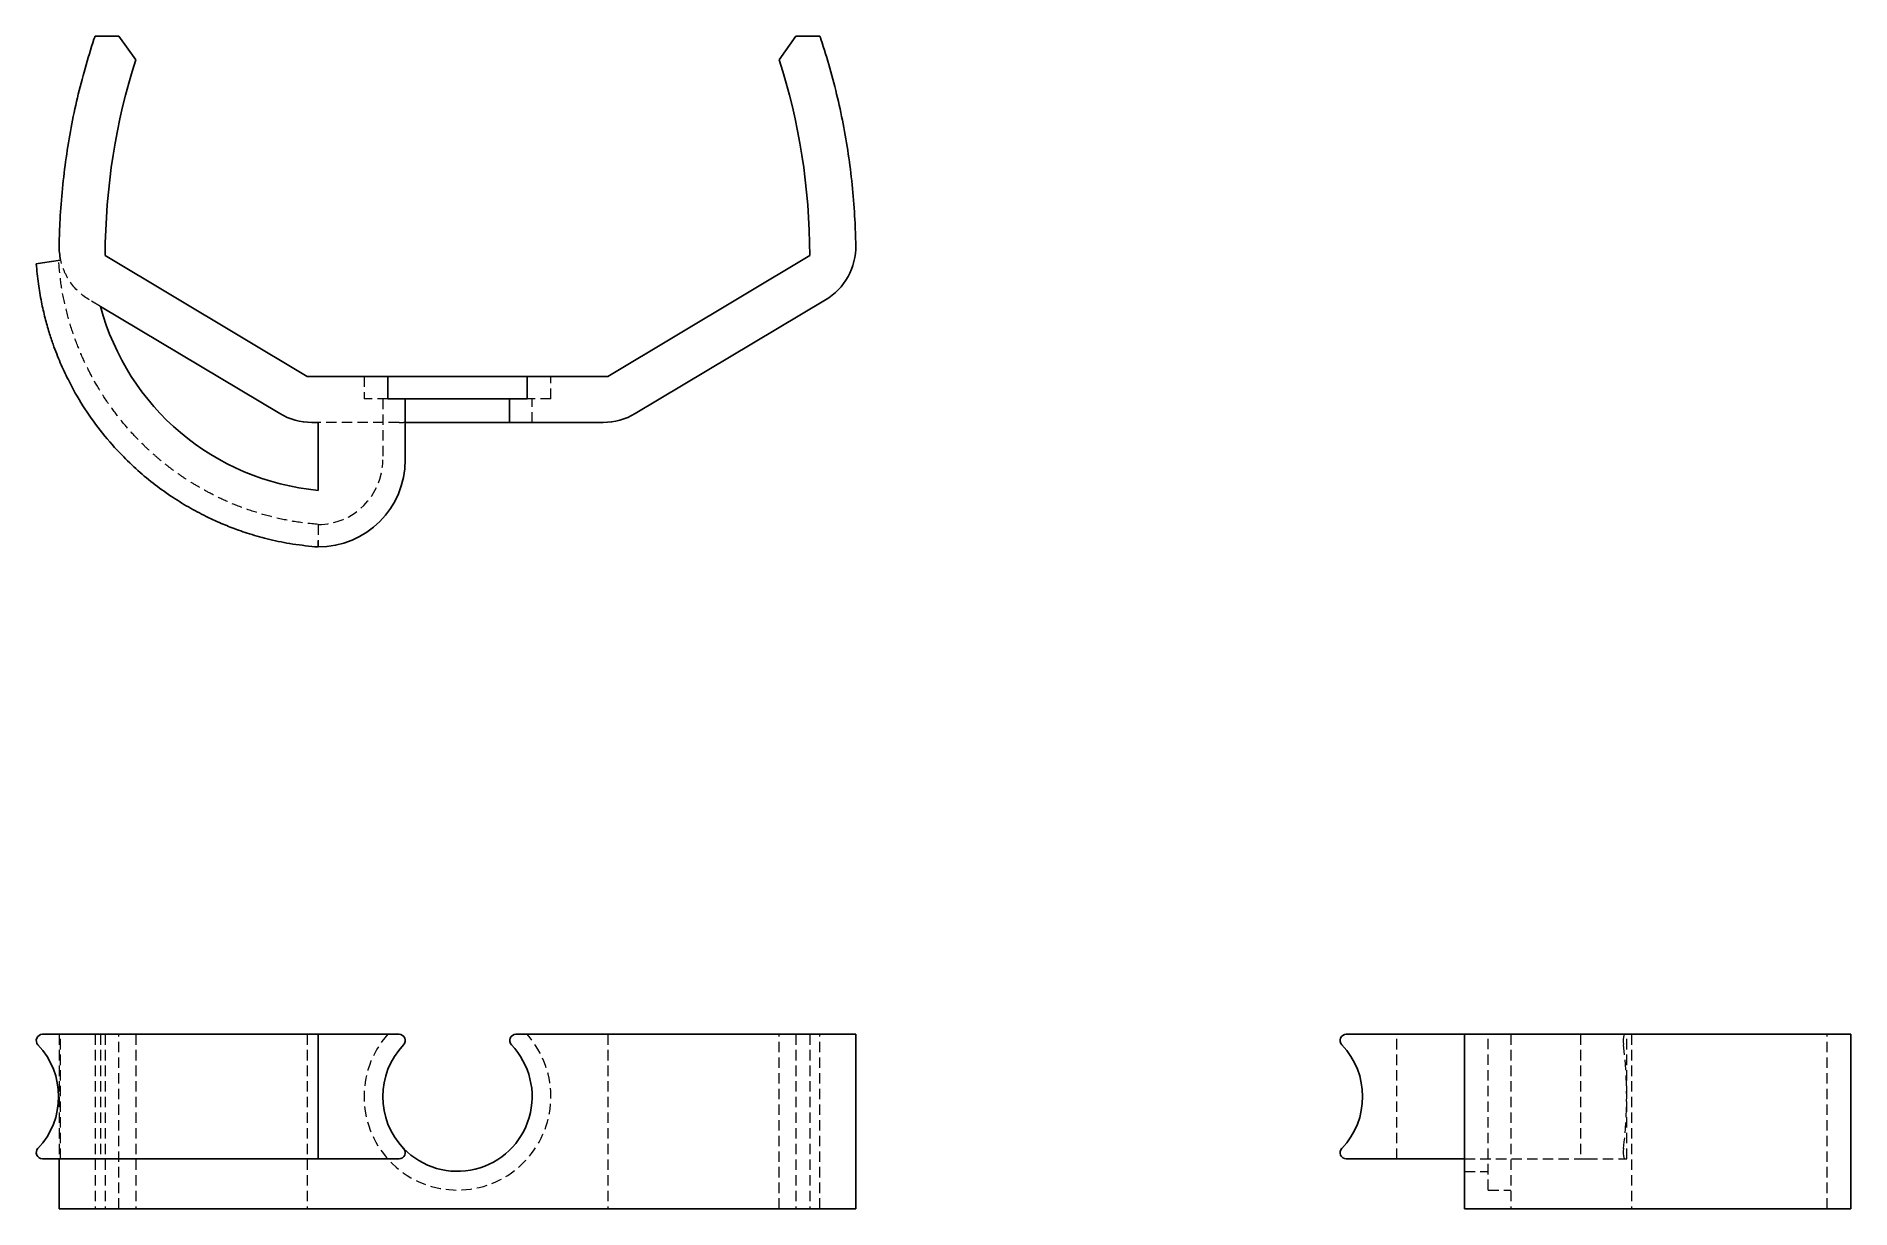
# Model space of a CAD drawing. Header units: millimetres. Extents: x 33 to 254, y 46 to 189.
import ezdxf

# ---------------------------------------------------------------- set-up
doc = ezdxf.new("R2010")
doc.units = ezdxf.units.MM
doc.linetypes.add('HIDDEN', pattern=[1.905, 1.27, -0.635])

msp = doc.modelspace()

# ---------------------------------------------------------------- linework, layer by layer
at = {"color": 7, "linetype": 'Continuous', "lineweight": 25}
for p, q in [((43.2, 189.17), (40.29, 189.17)), ((43.2, 189.17), (45.25, 186.3)), ((123.64, 186.3), (125.68, 189.17)), ((128.6, 189.17), (125.68, 189.17)), ((33.13, 161.47), (33.88, 161.58)), ((33.88, 161.58), (36.1, 161.91)), ((41.51, 162.46), (66.14, 147.75)), ((102.74, 147.75), (127.37, 162.46)), ((129.28, 157.06), (106.09, 143.22)), ((62.8, 143.22), (40.95, 156.26)), ((66.14, 147.75), (75.96, 147.75)), ((75.96, 145.02), (75.96, 147.75)), ((75.96, 147.75), (92.92, 147.75)), ((92.92, 147.75), (102.74, 147.75)), ((92.92, 147.75), (92.92, 145.02)), ((77.33, 145.02), (75.96, 145.02)), ((78.09, 145.02), (77.33, 145.02)), ((78.09, 137.59), (78.09, 145.02)), ((90.8, 145.02), (78.09, 145.02)), ((90.8, 145.02), (90.8, 142.14)), ((91.56, 145.02), (90.8, 145.02)), ((92.92, 145.02), (91.56, 145.02)), ((67.46, 142.14), (66.69, 142.14)), ((67.46, 142.14), (67.46, 133.87)), ((90.8, 142.14), (78.09, 142.14)), ((90.8, 142.14), (91.56, 142.14)), ((102.2, 142.14), (91.56, 142.14)), ((67.46, 126.97), (67.46, 127.72)), ((67.46, 67.62), (33.88, 67.62)), ((67.46, 66.33), (67.46, 67.62)), ((77.33, 67.62), (67.46, 67.62)), ((67.46, 53.73), (67.46, 66.33)), ((102.2, 67.62), (91.56, 67.62)), ((106.09, 67.62), (102.2, 67.62)), ((129.28, 67.62), (106.09, 67.62)), ((132.97, 46.38), (132.97, 67.62)), ((202.59, 67.62), (192.72, 67.62)), ((207.14, 67.62), (202.59, 67.62)), ((207.14, 67.62), (207.14, 46.38)), ((208.22, 67.62), (207.14, 67.62)), ((222.06, 67.62), (208.22, 67.62)), ((254.17, 46.38), (254.17, 67.62)), ((67.46, 52.45), (67.46, 53.73)), ((67.46, 52.45), (33.88, 52.45)), ((35.92, 52.45), (35.92, 46.38)), ((77.33, 52.45), (67.46, 52.45)), ((202.59, 52.45), (192.72, 52.45)), ((202.59, 52.45), (207.14, 52.45)), ((39.61, 46.38), (62.8, 46.38)), ((62.8, 46.38), (66.69, 46.38)), ((66.69, 46.38), (102.2, 46.38)), ((102.2, 46.38), (106.09, 46.38)), ((106.09, 46.38), (129.28, 46.38)), ((207.14, 46.38), (208.22, 46.38)), ((208.22, 46.38), (222.06, 46.38))]:
    msp.add_line(p, q, dxfattribs=at)
at = {"color": 7, "linetype": 'HIDDEN', "lineweight": 18}
for p, q in [((40.95, 156.26), (39.61, 157.06)), ((73.07, 147.75), (73.07, 145.02)), ((95.82, 145.02), (95.82, 147.75)), ((75.96, 145.02), (73.07, 145.02)), ((75.34, 145.02), (75.34, 137.59)), ((95.82, 145.02), (92.92, 145.02)), ((93.55, 142.14), (93.55, 145.02)), ((77.33, 142.14), (67.46, 142.14)), ((77.33, 142.14), (77.88, 142.14)), ((78.09, 142.14), (77.88, 142.14)), ((67.46, 129.71), (67.46, 127.72)), ((35.92, 67.62), (35.92, 52.45)), ((36.1, 52.45), (36.1, 67.62)), ((40.29, 67.62), (40.29, 46.38)), ((40.95, 67.62), (40.95, 52.45)), ((41.51, 67.62), (41.51, 46.38)), ((43.2, 46.38), (43.2, 67.62)), ((45.25, 67.62), (45.25, 46.38)), ((66.14, 67.62), (66.14, 46.38)), ((102.74, 67.62), (102.74, 46.38)), ((123.64, 46.38), (123.64, 67.62)), ((125.68, 67.62), (125.68, 46.38)), ((127.37, 67.62), (127.37, 46.38)), ((128.6, 46.38), (128.6, 67.62)), ((198.87, 52.45), (198.87, 67.62)), ((210.02, 48.65), (210.02, 67.62)), ((212.75, 67.62), (212.75, 46.38)), ((221.26, 67.62), (221.26, 52.45)), ((226.91, 52.45), (226.91, 67.62)), ((227.46, 67.62), (227.46, 46.38)), ((251.3, 46.38), (251.3, 67.62)), ((207.14, 52.45), (221.26, 52.45)), ((207.14, 50.93), (210.02, 50.93)), ((221.26, 52.45), (222.06, 52.45)), ((210.02, 48.65), (212.75, 48.65))]:
    msp.add_line(p, q, dxfattribs=at)
at = {"color": 7, "linetype": 'HIDDEN', "lineweight": 18, "flags": 128}
for points in [[(40.29, 189.17), (40.29, 189.17)], [(128.6, 189.17), (128.6, 189.17)], [(35.92, 163.72), (35.92, 163.72)], [(132.97, 163.72), (132.97, 163.72)]]:
    msp.add_lwpolyline(points, dxfattribs=at)
at = {"color": 7, "linetype": 'Continuous', "lineweight": 25}
for centre, radius, start, end in [((70.28, 164.09), 30.35, 194.9543, 264.68), ((66.69, 149.73), 7.59, 239.1523, 270), ((102.2, 149.73), 7.59, 270, 300.8477), ((67.46, 137.59), 10.62, 270, 0), ((33.89, 66.86), 0.759, 90.5692, 223.6856), ((26.68, 60.03), 9.17, 316.5844, 43.4156), ((84.44, 60.03), 9.1, 136.1869, 223.8131), ((77.33, 66.86), 0.759, 316.1869, 90), ((84.44, 60.03), 9.1, 223.8131, 43.8131), ((91.56, 66.86), 0.759, 90, 223.8131), ((192.72, 66.86), 0.759, 90, 223.8131), ((185.61, 60.03), 9.1, 316.1869, 43.8131), ((33.89, 53.21), 0.759, 136.3144, 269.4308), ((77.33, 53.21), 0.759, 270, 43.8131), ((192.72, 53.21), 0.759, 136.1869, 270)]:
    msp.add_arc(centre, radius, start, end, dxfattribs=at)
at = {"color": 7, "linetype": 'HIDDEN', "lineweight": 18}
for centre, radius, start, end in [((67.46, 137.59), 7.88, 270, 0), ((84.44, 60.03), 11.38, 138.1897, 41.8103), ((228.94, 66.83), 2.49, 161.4922, 191.3997), ((174.81, 60.03), 52.07, 353.0495, 6.9505), ((228.94, 53.24), 2.49, 168.6003, 198.5078)]:
    msp.add_arc(centre, radius, start, end, dxfattribs=at)
at = {"color": 7, "linetype": 'Continuous', "lineweight": 25}
for points, knots in [([(35.92, 163.72), (35.94, 164.76), (35.98, 165.81), (36.03, 166.84), (36.17, 169.39), (36.42, 171.89), (36.77, 174.36), (37.12, 176.83), (37.58, 179.28), (38.14, 181.68), (38.71, 184.09), (39.38, 186.46), (40.16, 188.8), (40.2, 188.92), (40.24, 189.05), (40.29, 189.17)], [-1.8810634, -1.8810634, -1.8810634, -1.8810634, -1.7899505, -1.7899505, -1.7899505, -1.5662176, -1.5662176, -1.5662176, -1.3424846, -1.3424846, -1.3424846, -1.1187517, -1.1187517, -1.1187517, -1.1070039, -1.1070039, -1.1070039, -1.1070039]), ([(128.6, 189.17), (128.64, 189.05), (129.47, 186.59), (130.85, 181.72), (132.23, 174.39), (132.81, 168.37), (132.95, 164.76), (132.97, 163.72)], [0.03293, 0.03293, 0.03293, 0.03293, 0.0400822, 0.1762929, 0.3125035, 0.4487142, 0.5041846, 0.5041846, 0.5041846, 0.5041846]), ([(132.97, 163.72), (133, 162.39), (132.66, 161.06), (131.38, 158.73), (130.42, 157.75), (129.28, 157.06)], [0, 0, 0, 0, 0.5, 0.5, 1, 1, 1, 1]), ([(33.13, 161.47), (33.21, 160.65), (33.35, 159.09), (33.73, 156.88), (34.18, 154.91), (34.66, 153.19), (35.14, 151.74), (35.6, 150.51), (36.05, 149.41), (36.52, 148.36), (37.39, 146.58), (38.77, 144.13), (40.87, 141.16), (43.06, 138.62), (45.24, 136.49), (47.32, 134.74), (49.47, 133.18), (51.28, 132.05), (52.73, 131.25), (53.91, 130.64), (55.33, 129.98), (57.09, 129.25), (59.2, 128.52), (61.66, 127.84), (64.45, 127.27), (66.43, 127.07), (67.46, 126.97)], [0, 0, 0, 0, 0.0463147, 0.088741, 0.1269429, 0.1606444, 0.1896251, 0.21333, 0.2348799, 0.2566671, 0.278684, 0.3466789, 0.4154969, 0.4842866, 0.5359261, 0.5875534, 0.6381645, 0.6858393, 0.7085417, 0.7317519, 0.7610609, 0.7969684, 0.8392188, 0.8874638, 0.9412478, 1, 1, 1, 1]), ([(132.96, 67.62), (132.94, 67.62), (132.9, 67.62), (132.49, 67.62), (131.87, 67.62), (131.09, 67.62), (130.25, 67.62), (129.6, 67.62), (129.28, 67.62)], [0, 0, 0, 0, 0.171673, 0.361731, 0.551702, 0.701075, 0.850543, 1, 1, 1, 1]), ([(228.72, 67.62), (227.39, 67.62), (226.06, 67.62), (223.73, 67.62), (222.75, 67.62), (222.06, 67.62)], [0, 0, 0, 0, 0.5, 0.5, 1, 1, 1, 1]), ([(254.17, 67.62), (254.05, 67.62), (251.59, 67.62), (246.72, 67.62), (239.39, 67.62), (233.37, 67.62), (229.76, 67.62), (228.72, 67.62)], [0.03293, 0.03293, 0.03293, 0.03293, 0.0400822, 0.1762929, 0.3125035, 0.4487142, 0.5041846, 0.5041846, 0.5041846, 0.5041846]), ([(35.93, 46.38), (35.95, 46.38), (35.98, 46.38), (36.4, 46.38), (37.02, 46.38), (37.8, 46.38), (38.63, 46.38), (39.29, 46.38), (39.61, 46.38)], [0, 0, 0, 0, 0.171517, 0.361649, 0.551655, 0.701101, 0.850563, 1, 1, 1, 1]), ([(129.28, 46.38), (129.69, 46.38), (130.51, 46.38), (131.51, 46.38), (132.23, 46.38), (132.68, 46.38), (132.93, 46.38), (132.95, 46.38), (132.96, 46.38)], [0, 0, 0, 0, 0.190115, 0.380196, 0.57015, 0.719558, 0.868982, 1, 1, 1, 1]), ([(222.06, 46.38), (222.65, 46.38), (223.46, 46.38), (224.41, 46.38), (225.68, 46.38), (227.2, 46.38), (228.72, 46.38)], [0, 0, 0, 0, 0.2260059, 0.2260059, 0.2260059, 0.5273472, 0.5273472, 0.5273472, 0.5273472]), ([(228.72, 46.38), (229.76, 46.38), (230.81, 46.38), (231.84, 46.38), (234.39, 46.38), (236.89, 46.38), (239.36, 46.38), (241.83, 46.38), (244.28, 46.38), (246.68, 46.38), (249.09, 46.38), (251.46, 46.38), (253.8, 46.38), (253.92, 46.38), (254.05, 46.38), (254.17, 46.38)], [-1.8810634, -1.8810634, -1.8810634, -1.8810634, -1.7899505, -1.7899505, -1.7899505, -1.5662176, -1.5662176, -1.5662176, -1.3424846, -1.3424846, -1.3424846, -1.1187517, -1.1187517, -1.1187517, -1.1070039, -1.1070039, -1.1070039, -1.1070039])]:
    msp.add_open_spline(points, degree=3, knots=knots, dxfattribs=at)
for points in [[(45.25, 186.3), (42.82, 178.76), (41.57, 170.82), (41.51, 162.46)], [(127.37, 162.46), (127.32, 170.82), (126.07, 178.76), (123.64, 186.3)], [(36.1, 161.91), (35.97, 162.5), (35.91, 163.11), (35.92, 163.72)]]:
    msp.add_open_spline(points, degree=3, dxfattribs=at)
at = {"color": 7, "linetype": 'HIDDEN', "lineweight": 18}
for points, knots in [([(67.46, 129.71), (66.44, 129.82), (64.46, 130.03), (61.61, 130.67), (58.98, 131.46), (56.6, 132.39), (54.58, 133.35), (52.9, 134.28), (51.51, 135.13), (50.31, 135.95), (49.27, 136.72), (48.33, 137.47), (47.32, 138.33), (46.15, 139.41), (44.81, 140.79), (43.4, 142.43), (41.94, 144.36), (40.59, 146.45), (39.39, 148.67), (38.34, 150.97), (37.42, 153.46), (36.67, 156.13), (36.11, 158.95), (35.94, 160.89), (35.85, 161.87)], [0, 0, 0, 0, 0.06242, 0.121886, 0.177882, 0.22997, 0.27779, 0.314177, 0.347276, 0.376991, 0.403252, 0.426151, 0.450385, 0.484251, 0.523313, 0.567507, 0.616711, 0.670734, 0.71924, 0.770689, 0.824822, 0.881328, 0.939853, 1, 1, 1, 1]), ([(39.61, 157.06), (38.73, 157.59), (37.96, 158.3), (37.06, 159.54), (36.8, 159.98), (36.38, 160.92), (36.21, 161.41), (36.1, 161.91)], [0, 0, 0, 0, 0.5, 0.5, 0.75, 0.75, 1, 1, 1, 1]), ([(222.06, 52.45), (222.59, 52.45), (223.3, 52.45), (224.54, 52.45), (224.98, 52.45), (225.92, 52.45), (226.41, 52.45), (226.91, 52.45)], [0, 0, 0, 0, 0.5, 0.5, 0.75, 0.75, 1, 1, 1, 1])]:
    msp.add_open_spline(points, degree=3, knots=knots, dxfattribs=at)

doc.saveas('drawing.dxf')
